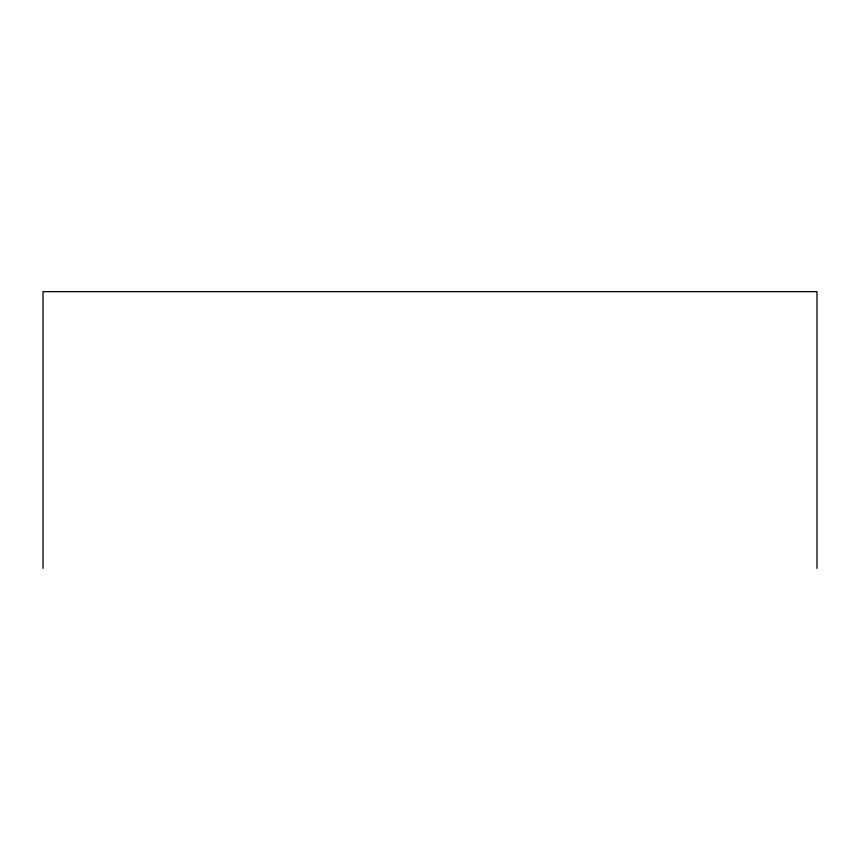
<?xml version="1.0" encoding="UTF-8"?>
<svg xmlns="http://www.w3.org/2000/svg" width="860" height="860" viewBox="0 0 860 860"><rect width="100%" height="100%" fill="white"/><g stroke="black" fill="none" stroke-linecap="round" stroke-linejoin="round"><path stroke-width="1.29" d="M817 568.353L817 291.647L43 291.647L43 568.353"/></g></svg>
